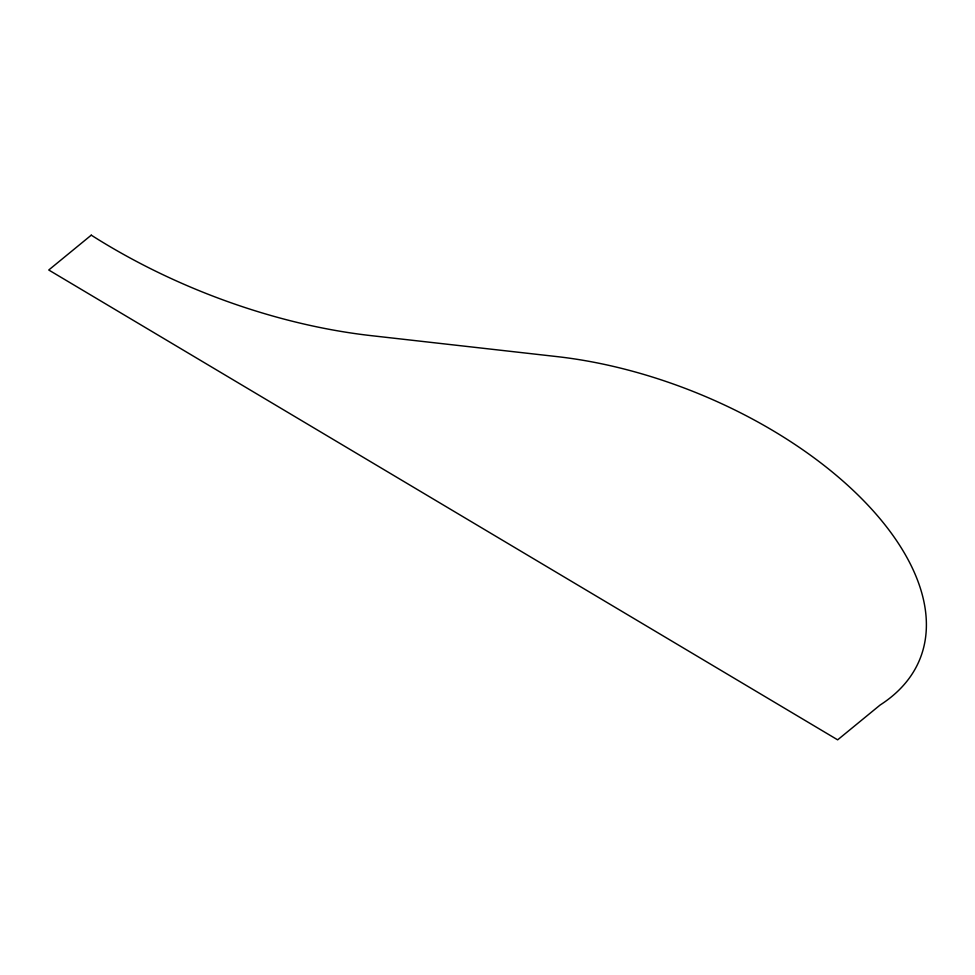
<?xml version="1.0" encoding="UTF-8"?>
<svg xmlns="http://www.w3.org/2000/svg" width="975" height="975" viewBox="0 0 975 975"><rect width="100%" height="100%" fill="white"/><g stroke="black" fill="none" stroke-linecap="round" stroke-linejoin="round"><path stroke-width="1.46" d="M91.26 235.158L48.75 270.002L837.647 739.842L880.157 704.998A307.113 163.203 22 0 0 869.554 506.878A307.113 163.203 22 0 0 557.115 356.618L371.28 335.656A375.046 199.302 22 0 1 91.26 235.158"/></g></svg>
